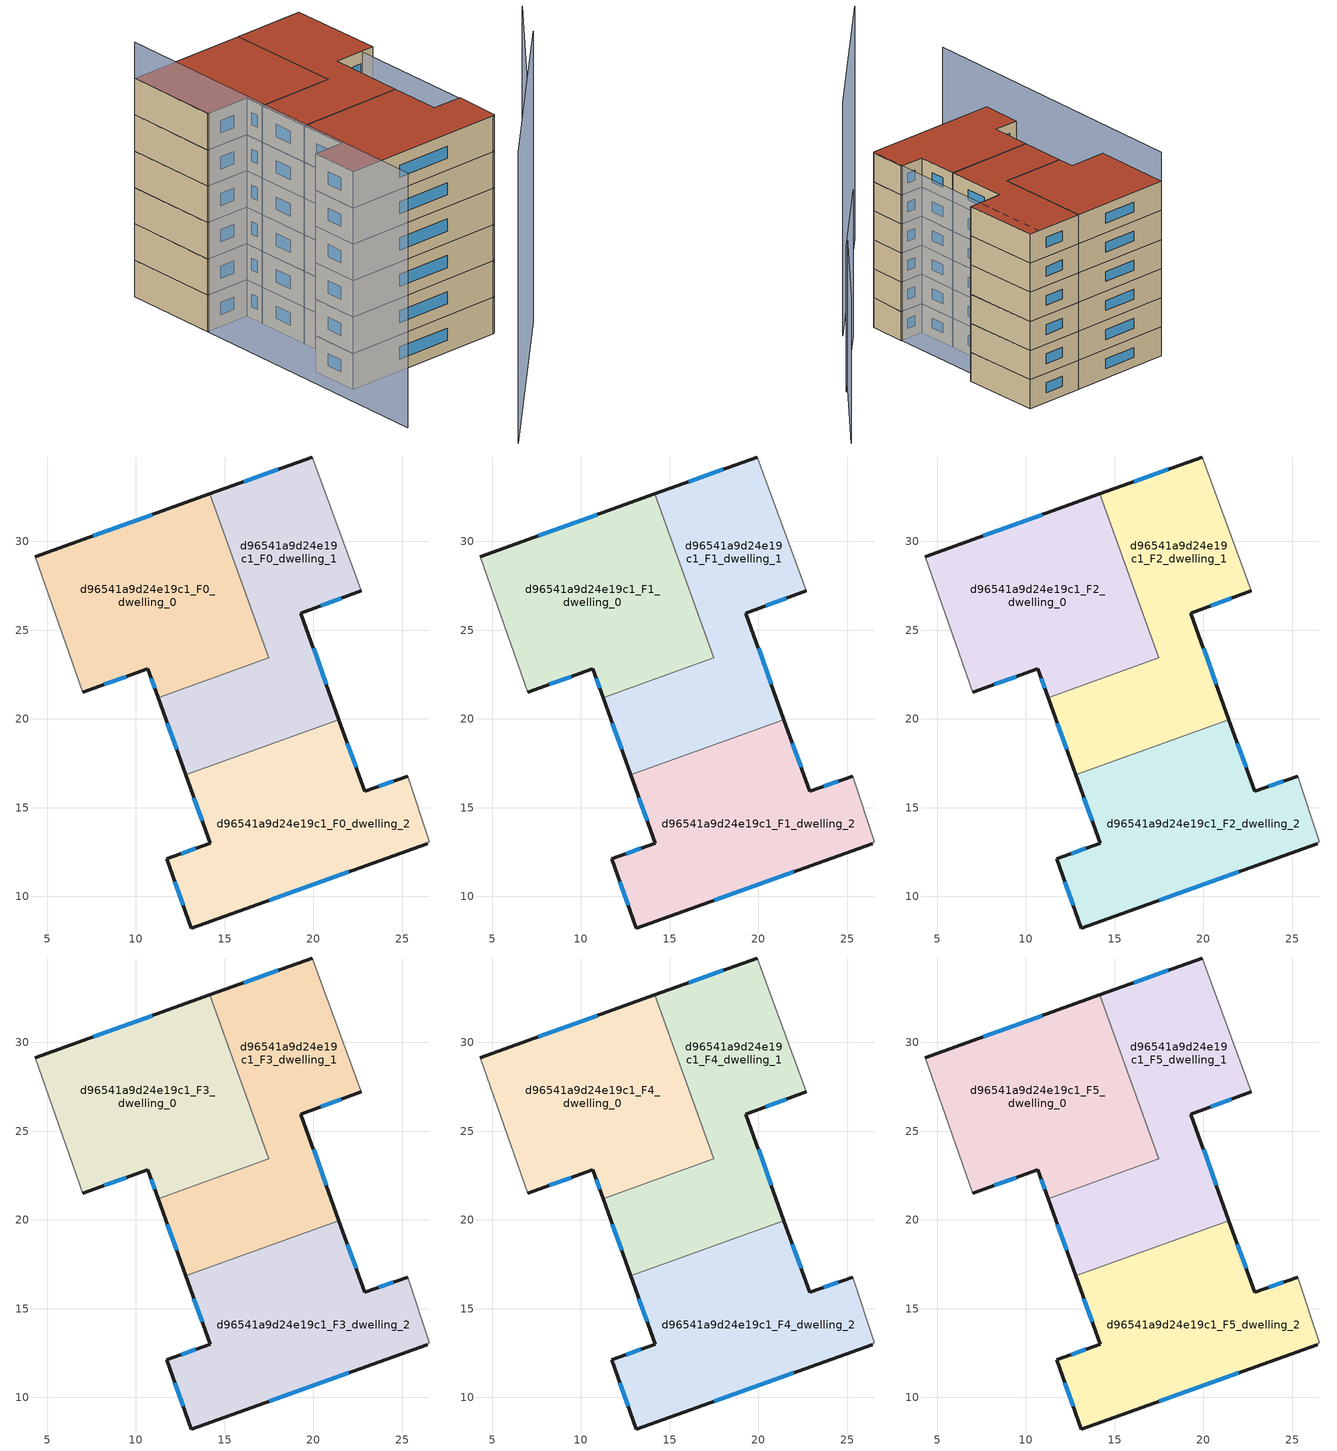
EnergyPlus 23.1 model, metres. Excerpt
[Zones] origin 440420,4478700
d96541a9d24e19c1_F0_dwelling_0
 floor ground (EU_floor_Construction): 14.17,32.68 17.5,23.45 11.25,21.19 10.66,22.82 7,21.51 4.33,29.13 z0
 wall outside (EU_wall_Construction): 7,21.51 10.66,22.82 11.25,21.19 / 14.17,32.68 4.33,29.13 z0:3
 wall adiabatic (EU_wall_Construction): 4.33,29.13 7,21.51 z0:3
 wall to d96541a9d24e19c1_F0_dwelling_1 (EU_wall_Construction): 11.25,21.19 17.5,23.45 14.17,32.68 z0:3
 window (EU_Window_Construction): 10.86,22.28 11.06,21.73 / 8.21,21.94 9.45,22.39 / 10.91,31.51 7.59,30.31 z0.99:2.01
d96541a9d24e19c1_F0_dwelling_1
 floor ground (EU_floor_Construction): 19.93,34.76 22.7,27.23 19.3,25.96 21.45,19.96 12.81,16.85 11.25,21.19 17.5,23.45 14.17,32.68 z0
 wall outside (EU_wall_Construction): 19.93,34.76 14.17,32.68 / 21.45,19.96 19.3,25.96 22.7,27.23 / 11.25,21.19 12.81,16.85 z0:3
 wall adiabatic (EU_wall_Construction): 22.7,27.23 19.93,34.76 z0:3
 wall to d96541a9d24e19c1_F0_dwelling_2 (EU_wall_Construction): 12.81,16.85 21.45,19.96 z0:3
 window (EU_Window_Construction): 18.02,34.07 16.08,33.37 / 20.42,26.38 21.57,26.81 / 20.73,21.95 20.01,23.97 / 11.77,19.75 12.29,18.29 z0.99:2.01
d96541a9d24e19c1_F0_dwelling_2
 floor ground (EU_floor_Construction): 25.31,16.75 26.53,13.12 26.41,12.97 13.11,8.21 11.74,12.11 14.2,12.99 12.81,16.85 21.45,19.96 22.89,15.93 z0
 wall outside (EU_wall_Construction): 12.81,16.85 14.2,12.99 11.74,12.11 13.11,8.21 26.41,12.97 / 25.31,16.75 22.89,15.93 21.45,19.96 z0:3
 wall adiabatic (EU_wall_Construction): 26.41,12.97 26.53,13.12 25.31,16.75 z0:3
 window (EU_Window_Construction): 13.38,12.7 12.56,12.4 / 13.27,15.57 13.74,14.27 / 22.41,17.27 21.92,18.62 / 24.51,16.48 23.69,16.2 / 17.52,9.79 22,11.4 / 12.2,10.82 12.66,9.51 z0.99:2.01
d96541a9d24e19c1_F1_dwelling_0
 floor to d96541a9d24e19c1_F0_dwelling_0 (EU_floor_Construction): 14.17,32.68 17.5,23.45 11.25,21.19 10.66,22.82 7,21.51 4.33,29.13 z3
 wall outside (EU_wall_Construction): 7,21.51 10.66,22.82 11.25,21.19 / 14.17,32.68 4.33,29.13 z3:6
 wall adiabatic (EU_wall_Construction): 4.33,29.13 7,21.51 z3:6
 wall to d96541a9d24e19c1_F1_dwelling_1 (EU_wall_Construction): 11.25,21.19 17.5,23.45 14.17,32.68 z3:6
 window (EU_Window_Construction): 10.86,22.28 11.06,21.73 / 8.21,21.94 9.45,22.39 / 10.91,31.51 7.59,30.31 z3.99:5.01
d96541a9d24e19c1_F1_dwelling_1
 floor to d96541a9d24e19c1_F0_dwelling_1 (EU_floor_Construction): 19.93,34.76 22.7,27.23 19.3,25.96 21.45,19.96 12.81,16.85 11.25,21.19 17.5,23.45 14.17,32.68 z3
 wall outside (EU_wall_Construction): 19.93,34.76 14.17,32.68 / 21.45,19.96 19.3,25.96 22.7,27.23 / 11.25,21.19 12.81,16.85 z3:6
 wall adiabatic (EU_wall_Construction): 22.7,27.23 19.93,34.76 z3:6
 wall to d96541a9d24e19c1_F1_dwelling_2 (EU_wall_Construction): 12.81,16.85 21.45,19.96 z3:6
 window (EU_Window_Construction): 18.02,34.07 16.08,33.37 / 20.42,26.38 21.57,26.81 / 20.73,21.95 20.01,23.97 / 11.77,19.75 12.29,18.29 z3.99:5.01
d96541a9d24e19c1_F1_dwelling_2
 floor to d96541a9d24e19c1_F0_dwelling_2 (EU_floor_Construction): 25.31,16.75 26.53,13.12 26.41,12.97 13.11,8.21 11.74,12.11 14.2,12.99 12.81,16.85 21.45,19.96 22.89,15.93 z3
 wall outside (EU_wall_Construction): 12.81,16.85 14.2,12.99 11.74,12.11 13.11,8.21 26.41,12.97 / 25.31,16.75 22.89,15.93 21.45,19.96 z3:6
 wall adiabatic (EU_wall_Construction): 26.41,12.97 26.53,13.12 25.31,16.75 z3:6
 window (EU_Window_Construction): 13.38,12.7 12.56,12.4 / 13.27,15.57 13.74,14.27 / 22.41,17.27 21.92,18.62 / 24.51,16.48 23.69,16.2 / 17.52,9.79 22,11.4 / 12.2,10.82 12.66,9.51 z3.99:5.01
d96541a9d24e19c1_F2_dwelling_0
 floor to d96541a9d24e19c1_F1_dwelling_0 (EU_floor_Construction): 14.17,32.68 17.5,23.45 11.25,21.19 10.66,22.82 7,21.51 4.33,29.13 z6
 wall outside (EU_wall_Construction): 7,21.51 10.66,22.82 11.25,21.19 / 14.17,32.68 4.33,29.13 z6:9
 wall adiabatic (EU_wall_Construction): 4.33,29.13 7,21.51 z6:9
 wall to d96541a9d24e19c1_F2_dwelling_1 (EU_wall_Construction): 11.25,21.19 17.5,23.45 14.17,32.68 z6:9
 window (EU_Window_Construction): 10.86,22.28 11.06,21.73 / 8.21,21.94 9.45,22.39 / 10.91,31.51 7.59,30.31 z6.99:8.01
d96541a9d24e19c1_F2_dwelling_1
 floor to d96541a9d24e19c1_F1_dwelling_1 (EU_floor_Construction): 19.93,34.76 22.7,27.23 19.3,25.96 21.45,19.96 12.81,16.85 11.25,21.19 17.5,23.45 14.17,32.68 z6
 wall outside (EU_wall_Construction): 19.93,34.76 14.17,32.68 / 21.45,19.96 19.3,25.96 22.7,27.23 / 11.25,21.19 12.81,16.85 z6:9
 wall adiabatic (EU_wall_Construction): 22.7,27.23 19.93,34.76 z6:9
 wall to d96541a9d24e19c1_F2_dwelling_2 (EU_wall_Construction): 12.81,16.85 21.45,19.96 z6:9
 window (EU_Window_Construction): 18.02,34.07 16.08,33.37 / 20.42,26.38 21.57,26.81 / 20.73,21.95 20.01,23.97 / 11.77,19.75 12.29,18.29 z6.99:8.01
d96541a9d24e19c1_F2_dwelling_2
 floor to d96541a9d24e19c1_F1_dwelling_2 (EU_floor_Construction): 25.31,16.75 26.53,13.12 26.41,12.97 13.11,8.21 11.74,12.11 14.2,12.99 12.81,16.85 21.45,19.96 22.89,15.93 z6
 wall outside (EU_wall_Construction): 12.81,16.85 14.2,12.99 11.74,12.11 13.11,8.21 26.41,12.97 / 25.31,16.75 22.89,15.93 21.45,19.96 z6:9
 wall adiabatic (EU_wall_Construction): 26.41,12.97 26.53,13.12 25.31,16.75 z6:9
 window (EU_Window_Construction): 13.38,12.7 12.56,12.4 / 13.27,15.57 13.74,14.27 / 22.41,17.27 21.92,18.62 / 24.51,16.48 23.69,16.2 / 17.52,9.79 22,11.4 / 12.2,10.82 12.66,9.51 z6.99:8.01
d96541a9d24e19c1_F3_dwelling_0
 floor to d96541a9d24e19c1_F2_dwelling_0 (EU_floor_Construction): 14.17,32.68 17.5,23.45 11.25,21.19 10.66,22.82 7,21.51 4.33,29.13 z9
 wall outside (EU_wall_Construction): 7,21.51 10.66,22.82 11.25,21.19 / 14.17,32.68 4.33,29.13 z9:12
 wall adiabatic (EU_wall_Construction): 4.33,29.13 7,21.51 z9:12
 wall to d96541a9d24e19c1_F3_dwelling_1 (EU_wall_Construction): 11.25,21.19 17.5,23.45 14.17,32.68 z9:12
 window (EU_Window_Construction): 10.86,22.28 11.06,21.73 / 8.21,21.94 9.45,22.39 / 10.91,31.51 7.59,30.31 z9.99:11.01
d96541a9d24e19c1_F3_dwelling_1
 floor to d96541a9d24e19c1_F2_dwelling_1 (EU_floor_Construction): 19.93,34.76 22.7,27.23 19.3,25.96 21.45,19.96 12.81,16.85 11.25,21.19 17.5,23.45 14.17,32.68 z9
 wall outside (EU_wall_Construction): 19.93,34.76 14.17,32.68 / 21.45,19.96 19.3,25.96 22.7,27.23 / 11.25,21.19 12.81,16.85 z9:12
 wall adiabatic (EU_wall_Construction): 22.7,27.23 19.93,34.76 z9:12
 wall to d96541a9d24e19c1_F3_dwelling_2 (EU_wall_Construction): 12.81,16.85 21.45,19.96 z9:12
 window (EU_Window_Construction): 18.02,34.07 16.08,33.37 / 20.42,26.38 21.57,26.81 / 20.73,21.95 20.01,23.97 / 11.77,19.75 12.29,18.29 z9.99:11.01
d96541a9d24e19c1_F3_dwelling_2
 floor to d96541a9d24e19c1_F2_dwelling_2 (EU_floor_Construction): 25.31,16.75 26.53,13.12 26.41,12.97 13.11,8.21 11.74,12.11 14.2,12.99 12.81,16.85 21.45,19.96 22.89,15.93 z9
 wall outside (EU_wall_Construction): 12.81,16.85 14.2,12.99 11.74,12.11 13.11,8.21 26.41,12.97 / 25.31,16.75 22.89,15.93 21.45,19.96 z9:12
 wall adiabatic (EU_wall_Construction): 26.41,12.97 26.53,13.12 25.31,16.75 z9:12
 window (EU_Window_Construction): 13.38,12.7 12.56,12.4 / 13.27,15.57 13.74,14.27 / 22.41,17.27 21.92,18.62 / 24.51,16.48 23.69,16.2 / 17.52,9.79 22,11.4 / 12.2,10.82 12.66,9.51 z9.99:11.01
d96541a9d24e19c1_F4_dwelling_0
 floor to d96541a9d24e19c1_F3_dwelling_0 (EU_floor_Construction): 14.17,32.68 17.5,23.45 11.25,21.19 10.66,22.82 7,21.51 4.33,29.13 z12
 wall outside (EU_wall_Construction): 7,21.51 10.66,22.82 11.25,21.19 / 14.17,32.68 4.33,29.13 z12:15
 wall adiabatic (EU_wall_Construction): 4.33,29.13 7,21.51 z12:15
 wall to d96541a9d24e19c1_F4_dwelling_1 (EU_wall_Construction): 11.25,21.19 17.5,23.45 14.17,32.68 z12:15
 window (EU_Window_Construction): 10.86,22.28 11.06,21.73 / 8.21,21.94 9.45,22.39 / 10.91,31.51 7.59,30.31 z12.99:14.01
d96541a9d24e19c1_F4_dwelling_1
 floor to d96541a9d24e19c1_F3_dwelling_1 (EU_floor_Construction): 19.93,34.76 22.7,27.23 19.3,25.96 21.45,19.96 12.81,16.85 11.25,21.19 17.5,23.45 14.17,32.68 z12
 wall outside (EU_wall_Construction): 19.93,34.76 14.17,32.68 / 21.45,19.96 19.3,25.96 22.7,27.23 / 11.25,21.19 12.81,16.85 z12:15
 wall adiabatic (EU_wall_Construction): 22.7,27.23 19.93,34.76 z12:15
 wall to d96541a9d24e19c1_F4_dwelling_2 (EU_wall_Construction): 12.81,16.85 21.45,19.96 z12:15
 window (EU_Window_Construction): 18.02,34.07 16.08,33.37 / 20.42,26.38 21.57,26.81 / 20.73,21.95 20.01,23.97 / 11.77,19.75 12.29,18.29 z12.99:14.01
d96541a9d24e19c1_F4_dwelling_2
 floor to d96541a9d24e19c1_F3_dwelling_2 (EU_floor_Construction): 25.31,16.75 26.53,13.12 26.41,12.97 13.11,8.21 11.74,12.11 14.2,12.99 12.81,16.85 21.45,19.96 22.89,15.93 z12
 wall outside (EU_wall_Construction): 12.81,16.85 14.2,12.99 11.74,12.11 13.11,8.21 26.41,12.97 / 25.31,16.75 22.89,15.93 21.45,19.96 z12:15
 wall adiabatic (EU_wall_Construction): 26.41,12.97 26.53,13.12 25.31,16.75 z12:15
 window (EU_Window_Construction): 13.38,12.7 12.56,12.4 / 13.27,15.57 13.74,14.27 / 22.41,17.27 21.92,18.62 / 24.51,16.48 23.69,16.2 / 17.52,9.79 22,11.4 / 12.2,10.82 12.66,9.51 z12.99:14.01
d96541a9d24e19c1_F5_dwelling_0
 floor to d96541a9d24e19c1_F4_dwelling_0 (EU_floor_Construction): 14.17,32.68 17.5,23.45 11.25,21.19 10.66,22.82 7,21.51 4.33,29.13 z15
 wall outside (EU_wall_Construction): 7,21.51 10.66,22.82 11.25,21.19 / 14.17,32.68 4.33,29.13 z15:18
 wall adiabatic (EU_wall_Construction): 4.33,29.13 7,21.51 z15:18
 wall to d96541a9d24e19c1_F5_dwelling_1 (EU_wall_Construction): 11.25,21.19 17.5,23.45 14.17,32.68 z15:18
 window (EU_Window_Construction): 10.86,22.28 11.06,21.73 / 8.21,21.94 9.45,22.39 / 10.91,31.51 7.59,30.31 z15.99:17.01
 roof outside (EU_roof_Construction): 17.5,23.45 14.17,32.68 4.33,29.13 7,21.51 10.66,22.82 11.25,21.19 z18
d96541a9d24e19c1_F5_dwelling_1
 floor to d96541a9d24e19c1_F4_dwelling_1 (EU_floor_Construction): 19.93,34.76 22.7,27.23 19.3,25.96 21.45,19.96 12.81,16.85 11.25,21.19 17.5,23.45 14.17,32.68 z15
 wall outside (EU_wall_Construction): 19.93,34.76 14.17,32.68 / 21.45,19.96 19.3,25.96 22.7,27.23 / 11.25,21.19 12.81,16.85 z15:18
 wall adiabatic (EU_wall_Construction): 22.7,27.23 19.93,34.76 z15:18
 wall to d96541a9d24e19c1_F5_dwelling_2 (EU_wall_Construction): 12.81,16.85 21.45,19.96 z15:18
 window (EU_Window_Construction): 18.02,34.07 16.08,33.37 / 20.42,26.38 21.57,26.81 / 20.73,21.95 20.01,23.97 / 11.77,19.75 12.29,18.29 z15.99:17.01
 roof outside (EU_roof_Construction): 21.45,19.96 19.3,25.96 22.7,27.23 19.93,34.76 14.17,32.68 17.5,23.45 11.25,21.19 12.81,16.85 z18
d96541a9d24e19c1_F5_dwelling_2
 floor to d96541a9d24e19c1_F4_dwelling_2 (EU_floor_Construction): 25.31,16.75 26.53,13.12 26.41,12.97 13.11,8.21 11.74,12.11 14.2,12.99 12.81,16.85 21.45,19.96 22.89,15.93 z15
 wall outside (EU_wall_Construction): 12.81,16.85 14.2,12.99 11.74,12.11 13.11,8.21 26.41,12.97 / 25.31,16.75 22.89,15.93 21.45,19.96 z15:18
 wall adiabatic (EU_wall_Construction): 26.41,12.97 26.53,13.12 25.31,16.75 z15:18
 window (EU_Window_Construction): 13.38,12.7 12.56,12.4 / 13.27,15.57 13.74,14.27 / 22.41,17.27 21.92,18.62 / 24.51,16.48 23.69,16.2 / 17.52,9.79 22,11.4 / 12.2,10.82 12.66,9.51 z15.99:17.01
 roof outside (EU_roof_Construction): 26.41,12.97 26.53,13.12 25.31,16.75 22.89,15.93 21.45,19.96 12.81,16.85 14.2,12.99 11.74,12.11 13.11,8.21 z18
shading: 20.87,-4.86 29.89,13.66 z0:24; 4.33,29.13 14.34,0.73 z0:21; 28.98,13.98 34.21,24.81 / 33.34,22.94 38.02,34.99 z0:15; 26.53,13.11 18.92,34.4 z0:18
[Building]
EU S2 Campaign: North Axis=0; Terrain=City; Solar Distribution=FullExterior
[Site:Location]
Madrid: Latitude=40.5; Longitude=-3.5; Time Zone=1; Elevation=609
[SizingPeriod:WeatherFileDays]
AnnualSizingPeriod: Begin Month=1; Begin Day of Month=1; End Month=12; End Day of Month=31; Day of Week for Start Day=Monday; Use Weather File Daylight Saving Period=No; Use Weather File Rain and Snow Indicators=No
[MATERIAL]
EU_InternalMass_Material: Roughness=MediumRough; Thickness=0.1; Conductivity=1; Density=1800; Specific Heat=900; Thermal Absorptance=0.9; Solar Absorptance=0.7; Visible Absorptance=0.7
[MATERIAL:NOMASS] Roughness=MediumRough; Thermal Absorptance=0.9; Solar Absorptance=0.7; Visible Absorptance=0.7
Name | Thermal Resistance
EU_wall_NoMass | 0.609216
EU_roof_NoMass | 0.513268
EU_floor_NoMass | 0.568163
[WINDOWMATERIAL:SIMPLEGLAZINGSYSTEM]
EU_Window_SimpleGlazing: UFactor=5.50606; Solar Heat Gain Coefficient=0.85; Visible Transmittance=0.85
[CONSTRUCTION]
EU_wall_Construction: EU_wall_NoMass
EU_roof_Construction: EU_roof_NoMass
EU_floor_Construction: EU_floor_NoMass
EU_InternalMass_Construction: EU_InternalMass_Material
EU_Window_Construction: EU_Window_SimpleGlazing
[ZONE] Type=1; Multiplier=1; Ceiling Height=autocalculate; Floor Area=autocalculate; Part of Total Floor Area=Yes
Name | Volume
d96541a9d24e19c1_F0_dwelling_0 | 289.085
d96541a9d24e19c1_F1_dwelling_0; d96541a9d24e19c1_F2_dwelling_0; d96541a9d24e19c1_F3_dwelling_0; d96541a9d24e19c1_F4_dwelling_0; d96541a9d24e19c1_F5_dwelling_0 | 289.084
d96541a9d24e19c1_F0_dwelling_1; d96541a9d24e19c1_F1_dwelling_1; d96541a9d24e19c1_F2_dwelling_1; d96541a9d24e19c1_F3_dwelling_1; d96541a9d24e19c1_F4_dwelling_1; d96541a9d24e19c1_F5_dwelling_1 | 289.073
d96541a9d24e19c1_F0_dwelling_2; d96541a9d24e19c1_F1_dwelling_2; d96541a9d24e19c1_F2_dwelling_2; d96541a9d24e19c1_F3_dwelling_2; d96541a9d24e19c1_F4_dwelling_2; d96541a9d24e19c1_F5_dwelling_2 | 289.078
[INTERNALMASS] Construction=EU_InternalMass_Construction
Name | Zone or ZoneList | Surface Area
d96541a9d24e19c1_F0_dwelling_0_EU_InternalMass | d96541a9d24e19c1_F0_dwelling_0 | 96.3581
d96541a9d24e19c1_F0_dwelling_1_EU_InternalMass | d96541a9d24e19c1_F0_dwelling_1 | 96.3578
d96541a9d24e19c1_F0_dwelling_2_EU_InternalMass | d96541a9d24e19c1_F0_dwelling_2 | 96.3568
d96541a9d24e19c1_F1_dwelling_0_EU_InternalMass | d96541a9d24e19c1_F1_dwelling_0 | 96.3581
d96541a9d24e19c1_F1_dwelling_1_EU_InternalMass | d96541a9d24e19c1_F1_dwelling_1 | 96.3578
d96541a9d24e19c1_F1_dwelling_2_EU_InternalMass | d96541a9d24e19c1_F1_dwelling_2 | 96.3568
d96541a9d24e19c1_F2_dwelling_0_EU_InternalMass | d96541a9d24e19c1_F2_dwelling_0 | 96.3581
d96541a9d24e19c1_F2_dwelling_1_EU_InternalMass | d96541a9d24e19c1_F2_dwelling_1 | 96.3578
d96541a9d24e19c1_F2_dwelling_2_EU_InternalMass | d96541a9d24e19c1_F2_dwelling_2 | 96.3568
d96541a9d24e19c1_F3_dwelling_0_EU_InternalMass | d96541a9d24e19c1_F3_dwelling_0 | 96.3581
d96541a9d24e19c1_F3_dwelling_1_EU_InternalMass | d96541a9d24e19c1_F3_dwelling_1 | 96.3578
d96541a9d24e19c1_F3_dwelling_2_EU_InternalMass | d96541a9d24e19c1_F3_dwelling_2 | 96.3568
d96541a9d24e19c1_F4_dwelling_0_EU_InternalMass | d96541a9d24e19c1_F4_dwelling_0 | 96.3581
d96541a9d24e19c1_F4_dwelling_1_EU_InternalMass | d96541a9d24e19c1_F4_dwelling_1 | 96.3578
d96541a9d24e19c1_F4_dwelling_2_EU_InternalMass | d96541a9d24e19c1_F4_dwelling_2 | 96.3568
d96541a9d24e19c1_F5_dwelling_0_EU_InternalMass | d96541a9d24e19c1_F5_dwelling_0 | 96.3581
d96541a9d24e19c1_F5_dwelling_1_EU_InternalMass | d96541a9d24e19c1_F5_dwelling_1 | 96.3578
d96541a9d24e19c1_F5_dwelling_2_EU_InternalMass | d96541a9d24e19c1_F5_dwelling_2 | 96.3568
[OTHEREQUIPMENT] Fuel Type=Electricity; Design Level Calculation Method=Watts/Area; Power per Zone Floor Area=1; Fraction Latent=0; Fraction Radiant=0; Fraction Lost=0; Carbon Dioxide Generation Rate=0; EndUse Subcategory=EU_Step8_InternalGains
Name | Zone or ZoneList or Space or SpaceList | Schedule
EU_Step8_InternalGain_d96541a9d24e19c1_F0_dwelling_0_f000 | d96541a9d24e19c1_F0_dwelling_0 | EU_Step8_GainSchedule_d96541a9d24e19c1_F0_dwelling_0_f000
EU_Step8_InternalGain_d96541a9d24e19c1_F0_dwelling_1_f000 | d96541a9d24e19c1_F0_dwelling_1 | EU_Step8_GainSchedule_d96541a9d24e19c1_F0_dwelling_1_f000
EU_Step8_InternalGain_d96541a9d24e19c1_F0_dwelling_2_f000 | d96541a9d24e19c1_F0_dwelling_2 | EU_Step8_GainSchedule_d96541a9d24e19c1_F0_dwelling_2_f000
EU_Step8_InternalGain_d96541a9d24e19c1_F1_dwelling_0_f000 | d96541a9d24e19c1_F1_dwelling_0 | EU_Step8_GainSchedule_d96541a9d24e19c1_F1_dwelling_0_f000
EU_Step8_InternalGain_d96541a9d24e19c1_F1_dwelling_1_f000 | d96541a9d24e19c1_F1_dwelling_1 | EU_Step8_GainSchedule_d96541a9d24e19c1_F1_dwelling_1_f000
EU_Step8_InternalGain_d96541a9d24e19c1_F1_dwelling_2_f000 | d96541a9d24e19c1_F1_dwelling_2 | EU_Step8_GainSchedule_d96541a9d24e19c1_F1_dwelling_2_f000
EU_Step8_InternalGain_d96541a9d24e19c1_F2_dwelling_0_f000 | d96541a9d24e19c1_F2_dwelling_0 | EU_Step8_GainSchedule_d96541a9d24e19c1_F2_dwelling_0_f000
EU_Step8_InternalGain_d96541a9d24e19c1_F2_dwelling_1_f000 | d96541a9d24e19c1_F2_dwelling_1 | EU_Step8_GainSchedule_d96541a9d24e19c1_F2_dwelling_1_f000
EU_Step8_InternalGain_d96541a9d24e19c1_F2_dwelling_2_f000 | d96541a9d24e19c1_F2_dwelling_2 | EU_Step8_GainSchedule_d96541a9d24e19c1_F2_dwelling_2_f000
EU_Step8_InternalGain_d96541a9d24e19c1_F3_dwelling_0_f000 | d96541a9d24e19c1_F3_dwelling_0 | EU_Step8_GainSchedule_d96541a9d24e19c1_F3_dwelling_0_f000
EU_Step8_InternalGain_d96541a9d24e19c1_F3_dwelling_1_f000 | d96541a9d24e19c1_F3_dwelling_1 | EU_Step8_GainSchedule_d96541a9d24e19c1_F3_dwelling_1_f000
EU_Step8_InternalGain_d96541a9d24e19c1_F3_dwelling_2_f000 | d96541a9d24e19c1_F3_dwelling_2 | EU_Step8_GainSchedule_d96541a9d24e19c1_F3_dwelling_2_f000
EU_Step8_InternalGain_d96541a9d24e19c1_F4_dwelling_0_f000 | d96541a9d24e19c1_F4_dwelling_0 | EU_Step8_GainSchedule_d96541a9d24e19c1_F4_dwelling_0_f000
EU_Step8_InternalGain_d96541a9d24e19c1_F4_dwelling_1_f000 | d96541a9d24e19c1_F4_dwelling_1 | EU_Step8_GainSchedule_d96541a9d24e19c1_F4_dwelling_1_f000
EU_Step8_InternalGain_d96541a9d24e19c1_F4_dwelling_2_f000 | d96541a9d24e19c1_F4_dwelling_2 | EU_Step8_GainSchedule_d96541a9d24e19c1_F4_dwelling_2_f000
EU_Step8_InternalGain_d96541a9d24e19c1_F5_dwelling_0_f000 | d96541a9d24e19c1_F5_dwelling_0 | EU_Step8_GainSchedule_d96541a9d24e19c1_F5_dwelling_0_f000
EU_Step8_InternalGain_d96541a9d24e19c1_F5_dwelling_1_f000 | d96541a9d24e19c1_F5_dwelling_1 | EU_Step8_GainSchedule_d96541a9d24e19c1_F5_dwelling_1_f000
EU_Step8_InternalGain_d96541a9d24e19c1_F5_dwelling_2_f000 | d96541a9d24e19c1_F5_dwelling_2 | EU_Step8_GainSchedule_d96541a9d24e19c1_F5_dwelling_2_f000
[ZONEVENTILATION:DESIGNFLOWRATE] Schedule=EU_AlwaysOn; Design Flow Rate Calculation Method=AirChanges/Hour; Air Changes per Hour=0.752966; Ventilation Type=Natural; Fan Pressure Rise=0; Fan Total Efficiency=1; Constant Term Coefficient=1; Temperature Term Coefficient=0; Velocity Term Coefficient=0; Velocity Squared Term Coefficient=0; Minimum Indoor Temperature=-100; Maximum Indoor Temperature=100; Delta Temperature=-100; Minimum Outdoor Temperature=-100; Maximum Outdoor Temperature=100; Maximum Wind Speed=40
Name | Zone or ZoneList or Space or SpaceList
EU_ConstantAir_d96541a9d24e19c1_F0_dwelling_0 | d96541a9d24e19c1_F0_dwelling_0
EU_ConstantAir_d96541a9d24e19c1_F0_dwelling_1 | d96541a9d24e19c1_F0_dwelling_1
EU_ConstantAir_d96541a9d24e19c1_F0_dwelling_2 | d96541a9d24e19c1_F0_dwelling_2
EU_ConstantAir_d96541a9d24e19c1_F1_dwelling_0 | d96541a9d24e19c1_F1_dwelling_0
EU_ConstantAir_d96541a9d24e19c1_F1_dwelling_1 | d96541a9d24e19c1_F1_dwelling_1
EU_ConstantAir_d96541a9d24e19c1_F1_dwelling_2 | d96541a9d24e19c1_F1_dwelling_2
EU_ConstantAir_d96541a9d24e19c1_F2_dwelling_0 | d96541a9d24e19c1_F2_dwelling_0
EU_ConstantAir_d96541a9d24e19c1_F2_dwelling_1 | d96541a9d24e19c1_F2_dwelling_1
EU_ConstantAir_d96541a9d24e19c1_F2_dwelling_2 | d96541a9d24e19c1_F2_dwelling_2
EU_ConstantAir_d96541a9d24e19c1_F3_dwelling_0 | d96541a9d24e19c1_F3_dwelling_0
EU_ConstantAir_d96541a9d24e19c1_F3_dwelling_1 | d96541a9d24e19c1_F3_dwelling_1
EU_ConstantAir_d96541a9d24e19c1_F3_dwelling_2 | d96541a9d24e19c1_F3_dwelling_2
EU_ConstantAir_d96541a9d24e19c1_F4_dwelling_0 | d96541a9d24e19c1_F4_dwelling_0
EU_ConstantAir_d96541a9d24e19c1_F4_dwelling_1 | d96541a9d24e19c1_F4_dwelling_1
EU_ConstantAir_d96541a9d24e19c1_F4_dwelling_2 | d96541a9d24e19c1_F4_dwelling_2
EU_ConstantAir_d96541a9d24e19c1_F5_dwelling_0 | d96541a9d24e19c1_F5_dwelling_0
EU_ConstantAir_d96541a9d24e19c1_F5_dwelling_1 | d96541a9d24e19c1_F5_dwelling_1
EU_ConstantAir_d96541a9d24e19c1_F5_dwelling_2 | d96541a9d24e19c1_F5_dwelling_2
[HVACTEMPLATE:THERMOSTAT] Constant Heating Setpoint=20; Constant Cooling Setpoint=50
EU_HeatOnly_d96541a9d24e19c1_F0_dwelling_0; EU_HeatOnly_d96541a9d24e19c1_F0_dwelling_1; EU_HeatOnly_d96541a9d24e19c1_F0_dwelling_2; EU_HeatOnly_d96541a9d24e19c1_F1_dwelling_0; EU_HeatOnly_d96541a9d24e19c1_F1_dwelling_1; EU_HeatOnly_d96541a9d24e19c1_F1_dwelling_2; EU_HeatOnly_d96541a9d24e19c1_F2_dwelling_0; EU_HeatOnly_d96541a9d24e19c1_F2_dwelling_1; EU_HeatOnly_d96541a9d24e19c1_F2_dwelling_2; EU_HeatOnly_d96541a9d24e19c1_F3_dwelling_0; EU_HeatOnly_d96541a9d24e19c1_F3_dwelling_1; EU_HeatOnly_d96541a9d24e19c1_F3_dwelling_2; EU_HeatOnly_d96541a9d24e19c1_F4_dwelling_0; EU_HeatOnly_d96541a9d24e19c1_F4_dwelling_1; EU_HeatOnly_d96541a9d24e19c1_F4_dwelling_2; EU_HeatOnly_d96541a9d24e19c1_F5_dwelling_0; EU_HeatOnly_d96541a9d24e19c1_F5_dwelling_1; EU_HeatOnly_d96541a9d24e19c1_F5_dwelling_2
[HVACTEMPLATE:ZONE:IDEALLOADSAIRSYSTEM] System Availability Schedule=EU_AlwaysOn; Maximum Heating Supply Air Temperature=50; Minimum Cooling Supply Air Temperature=13; Maximum Heating Supply Air Humidity Ratio=0.0156; Minimum Cooling Supply Air Humidity Ratio=0.0077; Heating Limit=NoLimit; Cooling Limit=NoLimit; Heating Availability Schedule=EU_AlwaysOn; Cooling Availability Schedule=EU_CoolingOff; Dehumidification Control Type=ConstantSensibleHeatRatio; Cooling Sensible Heat Ratio=0.7; Dehumidification Setpoint=60; Humidification Control Type=None; Humidification Setpoint=30; Outdoor Air Method=None; Outdoor Air Flow Rate per Person=0.00944; Outdoor Air Flow Rate per Zone Floor Area=0; Outdoor Air Flow Rate per Zone=0; Demand Controlled Ventilation Type=None; Outdoor Air Economizer Type=NoEconomizer; Heat Recovery Type=None; Sensible Heat Recovery Effectiveness=0.7; Latent Heat Recovery Effectiveness=0.65
Name | Template Thermostat
d96541a9d24e19c1_F0_dwelling_0 | EU_HeatOnly_d96541a9d24e19c1_F0_dwelling_0
d96541a9d24e19c1_F0_dwelling_1 | EU_HeatOnly_d96541a9d24e19c1_F0_dwelling_1
d96541a9d24e19c1_F0_dwelling_2 | EU_HeatOnly_d96541a9d24e19c1_F0_dwelling_2
d96541a9d24e19c1_F1_dwelling_0 | EU_HeatOnly_d96541a9d24e19c1_F1_dwelling_0
d96541a9d24e19c1_F1_dwelling_1 | EU_HeatOnly_d96541a9d24e19c1_F1_dwelling_1
d96541a9d24e19c1_F1_dwelling_2 | EU_HeatOnly_d96541a9d24e19c1_F1_dwelling_2
d96541a9d24e19c1_F2_dwelling_0 | EU_HeatOnly_d96541a9d24e19c1_F2_dwelling_0
d96541a9d24e19c1_F2_dwelling_1 | EU_HeatOnly_d96541a9d24e19c1_F2_dwelling_1
d96541a9d24e19c1_F2_dwelling_2 | EU_HeatOnly_d96541a9d24e19c1_F2_dwelling_2
d96541a9d24e19c1_F3_dwelling_0 | EU_HeatOnly_d96541a9d24e19c1_F3_dwelling_0
d96541a9d24e19c1_F3_dwelling_1 | EU_HeatOnly_d96541a9d24e19c1_F3_dwelling_1
d96541a9d24e19c1_F3_dwelling_2 | EU_HeatOnly_d96541a9d24e19c1_F3_dwelling_2
d96541a9d24e19c1_F4_dwelling_0 | EU_HeatOnly_d96541a9d24e19c1_F4_dwelling_0
d96541a9d24e19c1_F4_dwelling_1 | EU_HeatOnly_d96541a9d24e19c1_F4_dwelling_1
d96541a9d24e19c1_F4_dwelling_2 | EU_HeatOnly_d96541a9d24e19c1_F4_dwelling_2
d96541a9d24e19c1_F5_dwelling_0 | EU_HeatOnly_d96541a9d24e19c1_F5_dwelling_0
d96541a9d24e19c1_F5_dwelling_1 | EU_HeatOnly_d96541a9d24e19c1_F5_dwelling_1
d96541a9d24e19c1_F5_dwelling_2 | EU_HeatOnly_d96541a9d24e19c1_F5_dwelling_2
[SIZING:ZONE] Zone Cooling Design Supply Air Temperature Input Method=SupplyAirTemperature; Zone Cooling Design Supply Air Temperature=13; Zone Heating Design Supply Air Temperature Input Method=SupplyAirTemperature; Zone Heating Design Supply Air Temperature=50; Zone Cooling Design Supply Air Humidity Ratio=0.008; Zone Heating Design Supply Air Humidity Ratio=0.008; Cooling Design Air Flow Method=DesignDay; Cooling Design Air Flow Rate=0; Cooling Minimum Air Flow per Zone Floor Area=0.000762; Cooling Minimum Air Flow=0; Cooling Minimum Air Flow Fraction=0.2; Heating Design Air Flow Method=DesignDay; Heating Design Air Flow Rate=0; Heating Maximum Air Flow per Zone Floor Area=0.002032; Heating Maximum Air Flow=0.141576; Heating Maximum Air Flow Fraction=0.3; Account for Dedicated Outdoor Air System=No; Dedicated Outdoor Air System Control Strategy=NeutralSupplyAir; Dedicated Outdoor Air Low Setpoint Temperature for Design=autosize; Dedicated Outdoor Air High Setpoint Temperature for Design=autosize; Zone Load Sizing Method=Sensible Load Only No Latent Load; Zone Latent Cooling Design Supply Air Humidity Ratio Input Method=HumidityRatioDifference; Zone Cooling Design Supply Air Humidity Ratio Difference=0.005; Zone Latent Heating Design Supply Air Humidity Ratio Input Method=HumidityRatioDifference; Zone Humidification Design Supply Air Humidity Ratio Difference=0.005
d96541a9d24e19c1_F0_dwelling_0; d96541a9d24e19c1_F0_dwelling_1; d96541a9d24e19c1_F0_dwelling_2; d96541a9d24e19c1_F1_dwelling_0; d96541a9d24e19c1_F1_dwelling_1; d96541a9d24e19c1_F1_dwelling_2; d96541a9d24e19c1_F2_dwelling_0; d96541a9d24e19c1_F2_dwelling_1; d96541a9d24e19c1_F2_dwelling_2; d96541a9d24e19c1_F3_dwelling_0; d96541a9d24e19c1_F3_dwelling_1; d96541a9d24e19c1_F3_dwelling_2; d96541a9d24e19c1_F4_dwelling_0; d96541a9d24e19c1_F4_dwelling_1; d96541a9d24e19c1_F4_dwelling_2; d96541a9d24e19c1_F5_dwelling_0; d96541a9d24e19c1_F5_dwelling_1; d96541a9d24e19c1_F5_dwelling_2
[SCHEDULE:CONSTANT]
Name | Hourly Value
EU_AlwaysOn | 1
EU_CoolingOff | 0
[SCHEDULE:FILE] Column Number=1; Rows to Skip at Top=0; Number of Hours of Data=8760; Column Separator=Comma; Interpolate to Timestep=No; Minutes per Item=60; Adjust Schedule for Daylight Savings=Yes
Name | File
EU_Step8_GainSchedule_d96541a9d24e19c1_F0_dwelling_0_f000 | ../../schedules/d96541a9d24e19c1/d96541a9d24e19c1_F0_dwelling_0_f000_gain.csv
EU_Step8_GainSchedule_d96541a9d24e19c1_F0_dwelling_1_f000 | ../../schedules/d96541a9d24e19c1/d96541a9d24e19c1_F0_dwelling_1_f000_gain.csv
EU_Step8_GainSchedule_d96541a9d24e19c1_F0_dwelling_2_f000 | ../../schedules/d96541a9d24e19c1/d96541a9d24e19c1_F0_dwelling_2_f000_gain.csv
EU_Step8_GainSchedule_d96541a9d24e19c1_F1_dwelling_0_f000 | ../../schedules/d96541a9d24e19c1/d96541a9d24e19c1_F1_dwelling_0_f000_gain.csv
EU_Step8_GainSchedule_d96541a9d24e19c1_F1_dwelling_1_f000 | ../../schedules/d96541a9d24e19c1/d96541a9d24e19c1_F1_dwelling_1_f000_gain.csv
EU_Step8_GainSchedule_d96541a9d24e19c1_F1_dwelling_2_f000 | ../../schedules/d96541a9d24e19c1/d96541a9d24e19c1_F1_dwelling_2_f000_gain.csv
EU_Step8_GainSchedule_d96541a9d24e19c1_F2_dwelling_0_f000 | ../../schedules/d96541a9d24e19c1/d96541a9d24e19c1_F2_dwelling_0_f000_gain.csv
EU_Step8_GainSchedule_d96541a9d24e19c1_F2_dwelling_1_f000 | ../../schedules/d96541a9d24e19c1/d96541a9d24e19c1_F2_dwelling_1_f000_gain.csv
EU_Step8_GainSchedule_d96541a9d24e19c1_F2_dwelling_2_f000 | ../../schedules/d96541a9d24e19c1/d96541a9d24e19c1_F2_dwelling_2_f000_gain.csv
EU_Step8_GainSchedule_d96541a9d24e19c1_F3_dwelling_0_f000 | ../../schedules/d96541a9d24e19c1/d96541a9d24e19c1_F3_dwelling_0_f000_gain.csv
EU_Step8_GainSchedule_d96541a9d24e19c1_F3_dwelling_1_f000 | ../../schedules/d96541a9d24e19c1/d96541a9d24e19c1_F3_dwelling_1_f000_gain.csv
EU_Step8_GainSchedule_d96541a9d24e19c1_F3_dwelling_2_f000 | ../../schedules/d96541a9d24e19c1/d96541a9d24e19c1_F3_dwelling_2_f000_gain.csv
EU_Step8_GainSchedule_d96541a9d24e19c1_F4_dwelling_0_f000 | ../../schedules/d96541a9d24e19c1/d96541a9d24e19c1_F4_dwelling_0_f000_gain.csv
EU_Step8_GainSchedule_d96541a9d24e19c1_F4_dwelling_1_f000 | ../../schedules/d96541a9d24e19c1/d96541a9d24e19c1_F4_dwelling_1_f000_gain.csv
EU_Step8_GainSchedule_d96541a9d24e19c1_F4_dwelling_2_f000 | ../../schedules/d96541a9d24e19c1/d96541a9d24e19c1_F4_dwelling_2_f000_gain.csv
EU_Step8_GainSchedule_d96541a9d24e19c1_F5_dwelling_0_f000 | ../../schedules/d96541a9d24e19c1/d96541a9d24e19c1_F5_dwelling_0_f000_gain.csv
EU_Step8_GainSchedule_d96541a9d24e19c1_F5_dwelling_1_f000 | ../../schedules/d96541a9d24e19c1/d96541a9d24e19c1_F5_dwelling_1_f000_gain.csv
EU_Step8_GainSchedule_d96541a9d24e19c1_F5_dwelling_2_f000 | ../../schedules/d96541a9d24e19c1/d96541a9d24e19c1_F5_dwelling_2_f000_gain.csv
